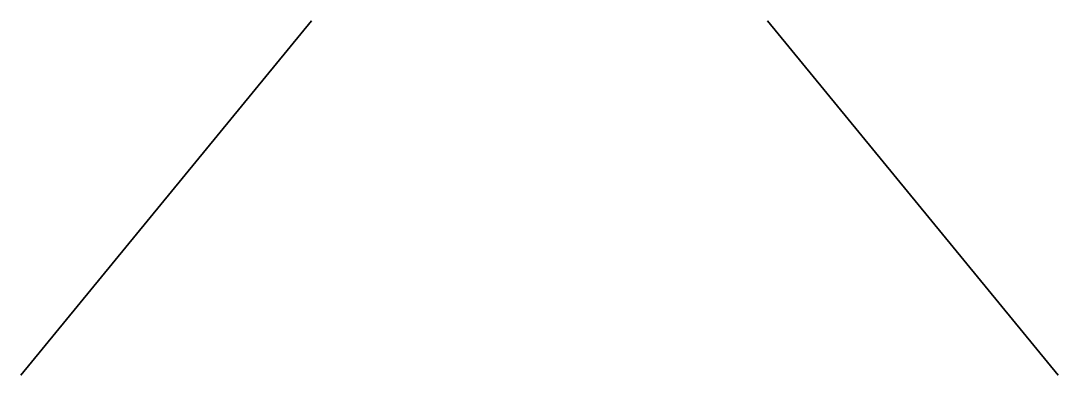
# Model space of a CAD drawing. Extents: x -1.07 to 1.07, y 2.13 to 2.86.
import ezdxf

# ---------------------------------------------------------------- set-up
doc = ezdxf.new("R2010")
doc.units = 0
doc.layers.add('PATCH', color=7, linetype='CONTINUOUS')

msp = doc.modelspace()

# ---------------------------------------------------------------- linework, layer by layer
at = {"layer": 'PATCH'}
for points in [[(-1.07, 2.13, 0.64), (-1.07, 2.13, 0.69), (-1.07, 2.13, 0.69), (-0.47, 2.86, 0.81)], [(1.07, 2.13, 0.69), (1.07, 2.13, 0.69), (1.07, 2.13, 0.64), (0.47, 2.86, 0.81)]]:
    msp.add_3dface(points, dxfattribs=at)

doc.saveas('drawing.dxf')
